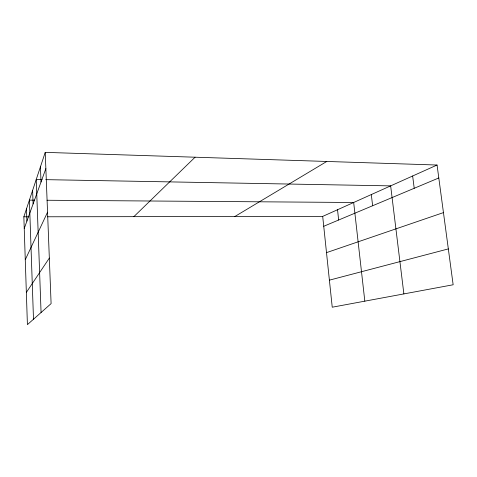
<?xml version="1.0" encoding="UTF-8"?>
<svg xmlns="http://www.w3.org/2000/svg" width="477" height="477" viewBox="0 0 477 477"><rect width="100%" height="100%" fill="white"/><g stroke="black" fill="none" stroke-linecap="round" stroke-linejoin="round"><path stroke-width="0.72" d="M45.232 152.366L51.099 303.61L27.41 324.634L23.85 216.808L45.232 152.366L437.063 165.024L453.15 284.769L332.236 307.206L322.696 216.403L437.063 165.024M24.238 228.489L45.864 168.596M25.269 259.732L47.551 212.187M26.348 292.419L49.334 258.081M133.846 216.659L195.087 157.207M234.827 216.522L326.781 161.459M323.734 226.277L438.804 177.957M326.506 252.637L443.455 212.599M329.398 280.154L448.332 248.911M23.85 216.808L29.008 216.802M47.42 216.779L322.696 216.403M34.535 200.161L29.389 200.125L33.497 319.232M47.038 200.251L353.678 202.487L364.822 301.16M42.101 179.585L36.234 179.477L41.07 312.507M45.768 179.65L390.651 185.875L403.876 293.915M412.641 175.995L414.215 188.284M371.315 194.562L372.626 205.748M337.531 209.737L338.652 220.01M40.444 166.807L41.01 182.023M32.621 190.377L33.098 203.941M26.479 208.884L26.891 221.131"/></g></svg>
